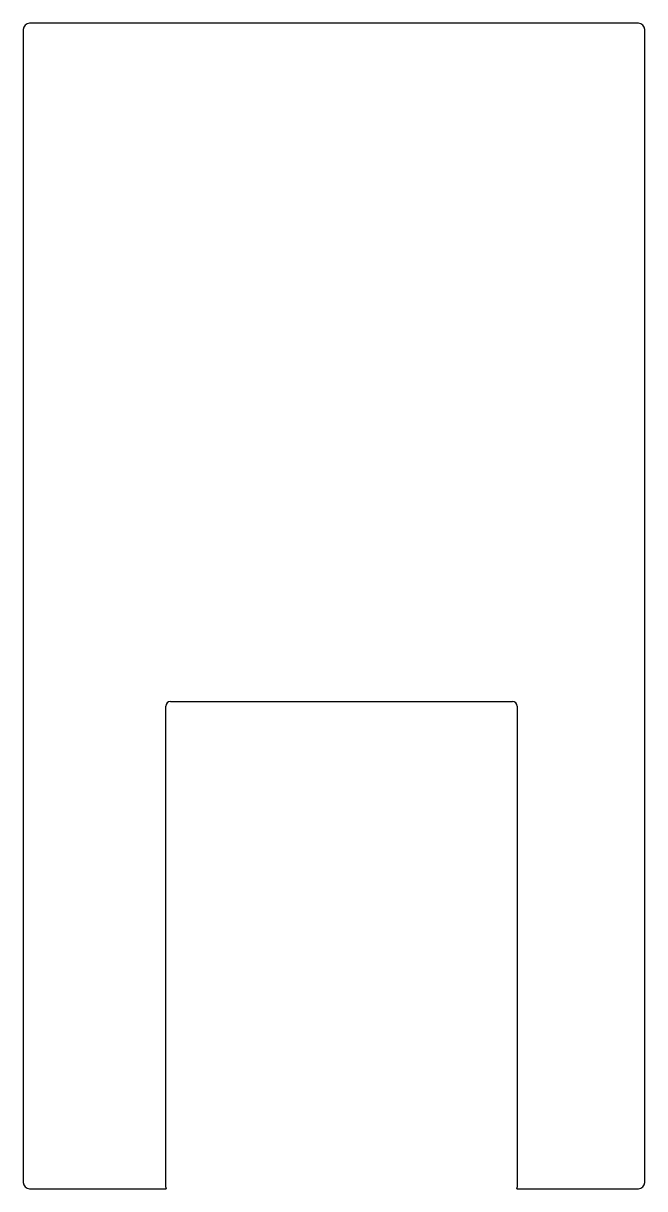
# Model space of a CAD drawing. Header units: millimetres. Extents: x 0 to 398, y 0 to 746.
import ezdxf

# ---------------------------------------------------------------- set-up
doc = ezdxf.new("R2010")
doc.units = ezdxf.units.MM

msp = doc.modelspace()

# ---------------------------------------------------------------- linework, layer by layer
for p, q in [((394, 746.35, 1.5), (4, 746.35, 1.5)), ((0, 742.35, 1.5), (0, 4, 1.5)), ((398, 4, 1.5), (398, 742.35, 1.5)), ((91.26, 1, 1.5), (91.26, 309, 1.5)), ((94.26, 312, 1.5), (313.26, 312, 1.5)), ((316.26, 309, 1.5), (316.26, 1, 1.5)), ((4, 0, 1.5), (91.43, 0, 1.5)), ((316.09, 0, 1.5), (394, 0, 1.5))]:
    msp.add_line(p, q)
for centre, radius, start, end in [((4, 742.35, 1.5), 4, 90, 180), ((394, 742.35, 1.5), 4, 0, 90), ((94.26, 309, 1.5), 3, 90, 180), ((313.26, 309, 1.5), 3, 0, 90), ((4, 4, 1.5), 4, -180, -90), ((94.26, 1, 1.5), 3, -180, -160.52878), ((313.26, 1, 1.5), 3, 340.52878, 360), ((394, 4, 1.5), 4, 270, 360)]:
    msp.add_arc(centre, radius, start, end)

doc.saveas('drawing.dxf')
